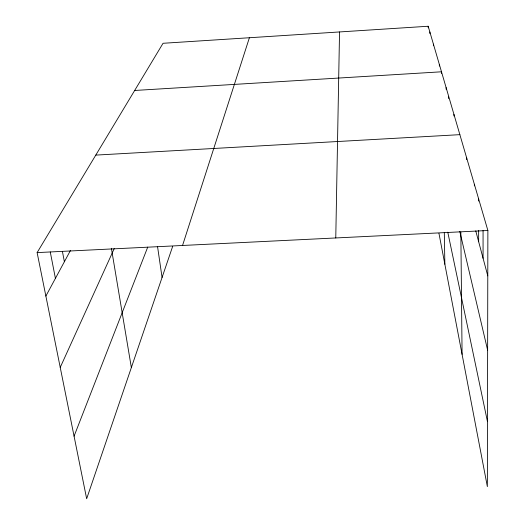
<?xml version="1.0" encoding="UTF-8"?>
<svg xmlns="http://www.w3.org/2000/svg" width="525" height="525" viewBox="0 0 525 525"><rect width="100%" height="100%" fill="white"/><g stroke="black" fill="none" stroke-linecap="round" stroke-linejoin="round"><path stroke-width="0.79" d="M172.686 246.317L86.658 498.75L37.124 252.604L163.052 43.286L428.19 26.25L487.876 230.495L487.358 486.603L438.933 233.264M335.77 237.956L339.537 31.946M182.549 245.47L249.395 37.741M74.071 436.183L147.722 247.124M60.231 367.421L114.214 248.627M45.878 296.087L70.501 250.379M134.669 90.471L441.499 71.794L441.525 73.408M95.78 155.105L459.867 134.656M37.124 252.604L487.876 230.495M475.768 230.915L487.784 275.881M459.788 231.4L487.633 350.201M447.779 232.194L487.489 421.687M50.269 251.961L55.42 278.368M62.416 251.396L64.378 261.745M111.385 248.292L131.355 367.585M157.566 246.711L162.067 277.463M429.863 31.973L429.896 33.574M428.19 26.25L428.223 27.864M433.414 44.139L433.447 45.754M444.308 232.647L444.859 264.252M439.34 64.418L439.373 66.038M446.119 87.609L446.145 89.243M448.613 96.908L448.632 98.543M453.941 114.384L453.961 116.005M460.845 232.116L462.079 354.336M466.686 157.979L466.692 159.613M474.357 184.249L474.364 185.863M478.57 198.66L478.577 201.101M478.636 230.37L478.662 241.749M483.066 230.416L483.072 258.254"/></g></svg>
